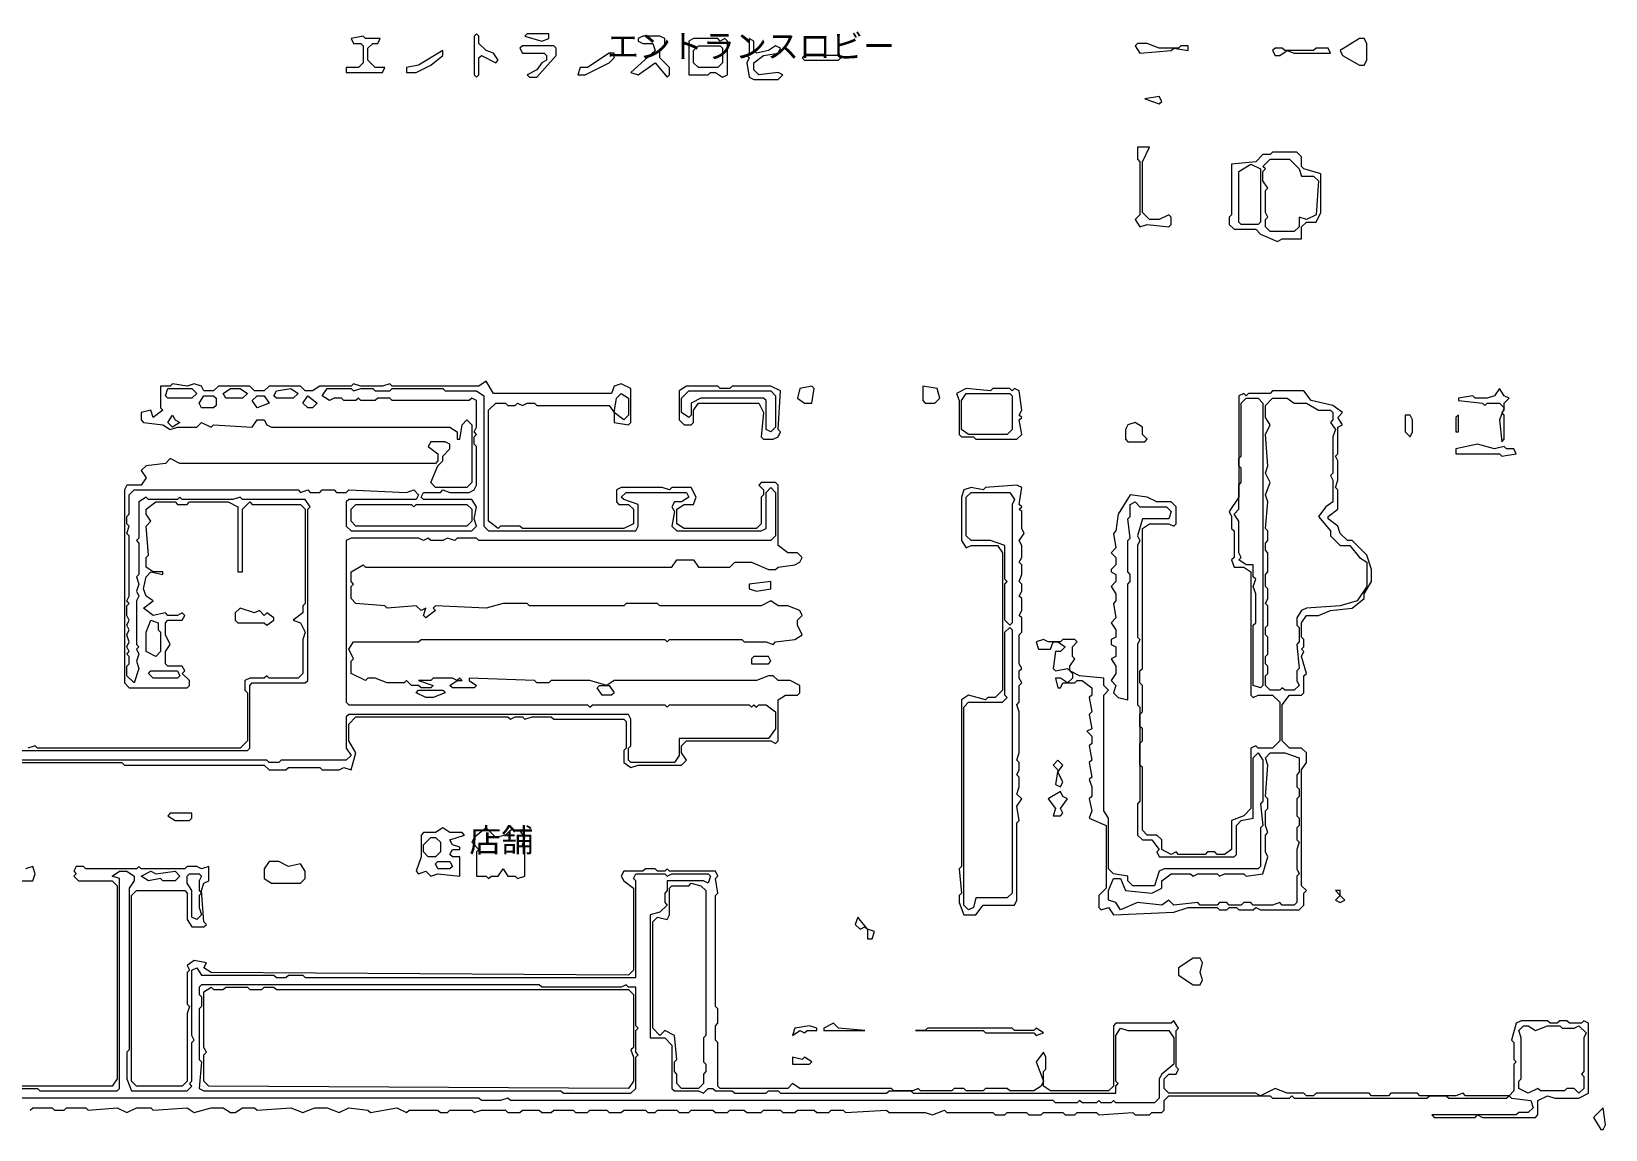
# Model space of a CAD drawing. Header units: millimetres. Extents: x -1438 to 61027, y -4146 to 36493.
# Drawn here: x 34212 to 61027, y -411 to 18285 of the extents above; entities that cross this region are included whole.
import ezdxf

# ---------------------------------------------------------------- set-up
doc = ezdxf.new("R2010")
doc.units = ezdxf.units.MM
doc.layers.add('EDITABLE_ROOM_LABELS', color=7, linetype='Continuous', lineweight=18, true_color=0x50555f)
doc.layers.add('RASTER_CONTOURS', color=7, linetype='Continuous', lineweight=18, true_color=0x50555f)
doc.styles.add('JAPANESE', font='msgothic.ttc')

msp = doc.modelspace()

# ---------------------------------------------------------------- linework, layer by layer
at = {"layer": 'RASTER_CONTOURS'}
for points in [[(41795, 18247), (41753, 18205), (41753, 17548), (41795, 17507), (41836, 17548), (41836, 17836), (41877, 17877), (42123, 17753), (42164, 17795), (42082, 17918), (41959, 17959), (41836, 18082), (41836, 18205)], [(42616, 18205), (42904, 18123), (43027, 18164), (43027, 18247), (42658, 18247)], [(39658, 18164), (39699, 18082), (39822, 18082), (39863, 18041), (39863, 17753), (39781, 17671), (39575, 17671), (39575, 17589), (40192, 17589), (40233, 17671), (40068, 17671), (39945, 17795), (39945, 18000), (40027, 18082), (40110, 18082), (40151, 18164), (39904, 18164), (39863, 18205)], [(42534, 18000), (42575, 17918), (42945, 17918), (42986, 17877), (42986, 17795), (42904, 17753), (42822, 17630), (42658, 17548), (42699, 17507), (42822, 17507), (43151, 17877), (43151, 18000), (43110, 18041), (42575, 18041)], [(44548, 18164), (44548, 18123), (44630, 18082), (44795, 18082), (44836, 17959), (44425, 17589), (44548, 17548), (44836, 17753), (45041, 17507), (45082, 17548), (45082, 17671), (44918, 17836), (44918, 17959), (45000, 18041), (45000, 18164), (44918, 18205), (44630, 18205)], [(45411, 18123), (45411, 17548), (45740, 17548), (45781, 17589), (45863, 17589), (45986, 17507), (46068, 17548), (46068, 18123), (46027, 18164), (45945, 18123), (45904, 18164), (45493, 18164)], [(45493, 17959), (45575, 18041), (45945, 18041), (45986, 18000), (45986, 17753), (45904, 17671), (45575, 17671), (45493, 17753)], [(46438, 18164), (46438, 17918), (46397, 17877), (46438, 17836), (46397, 17753), (46438, 17507), (46521, 17466), (46932, 17466), (47014, 17548), (46932, 17589), (46603, 17548), (46521, 17630), (46521, 17753), (46685, 17877), (46932, 17918), (46973, 18000), (46890, 18041), (46767, 17959), (46562, 17918), (46521, 17959), (46521, 18123)], [(53014, 18041), (53096, 17918), (53630, 17959), (53671, 18000), (53918, 17959), (53918, 18041), (53795, 18041), (53753, 18000), (53425, 18000), (53219, 18082), (53055, 18082)], [(55356, 17959), (55397, 17877), (55479, 17877), (55603, 17959), (55726, 17918), (56342, 17918), (56301, 18000), (56096, 18000), (56055, 17959), (55562, 17959), (55521, 18000), (55397, 18000)], [(56507, 17959), (56548, 17877), (56836, 17712), (56918, 17712), (56959, 17795), (56959, 18082), (56918, 18164), (56836, 18164)], [(41219, 17959), (40808, 17712), (40603, 17671), (40603, 17589), (40767, 17589), (41014, 17712), (41219, 17877)], [(44137, 17918), (44055, 17918), (43685, 17671), (43562, 17671), (43521, 17548), (43644, 17548), (44055, 17753), (44137, 17836)], [(47342, 17836), (47384, 17795), (47959, 17795), (48000, 17836), (47959, 17877), (47384, 17877)], [(53466, 17096), (53425, 17178), (53178, 17137), (53425, 17055)], [(53055, 16315), (53055, 16110), (53096, 16068), (53096, 15164), (53014, 15082), (53096, 14959), (53219, 15000), (53589, 14959), (53630, 15000), (53630, 15123), (53589, 15164), (53425, 15082), (53260, 15082), (53137, 15205), (53137, 16068), (53260, 16315)], [(54658, 16027), (54658, 15164), (54616, 15123), (54616, 15000), (54699, 14918), (55068, 14918), (55151, 14836), (55438, 14712), (55521, 14753), (55849, 14753), (55849, 14959), (55932, 15041), (56096, 15041), (56178, 15205), (56178, 15863), (55890, 15945), (55849, 15986), (55849, 16151), (55767, 16233), (55356, 16233), (55315, 16192), (55192, 16192), (55068, 16068)], [(55315, 16110), (55644, 16110), (55808, 15945), (55849, 15822), (56055, 15822), (56137, 15740), (56096, 15164), (55932, 15082), (55808, 15123), (55808, 14959), (55726, 14877), (55315, 14877), (55233, 14959), (55233, 15082), (55274, 15123), (55233, 15205), (55233, 15575), (55274, 15616), (55192, 15740), (55192, 15904), (55233, 15945), (55192, 15986)], [(54986, 16027), (55151, 15945), (55151, 15041), (55110, 15000), (54822, 15000), (54781, 15041), (54781, 15904)], [(36493, 12082), (36534, 12205), (36945, 12205), (37027, 12123), (36945, 12041), (36534, 12041)], [(37068, 11959), (37151, 12082), (37315, 12082), (37356, 12041), (37356, 11918), (37315, 11877), (37110, 11877)], [(37479, 12123), (37603, 12205), (37767, 12205), (37890, 12123), (37808, 12041), (37521, 12041)], [(37973, 12000), (38055, 12082), (38178, 12082), (38260, 11959), (38055, 11877)], [(38342, 12082), (38384, 12164), (38630, 12205), (38753, 12123), (38671, 12041), (38384, 12041)], [(38918, 12082), (39082, 11959), (39000, 11877), (38918, 11877), (38836, 11959)], [(44260, 12123), (44384, 12041), (44384, 11753), (44301, 11671), (44137, 11795), (44178, 12041)], [(45247, 12164), (45247, 11671), (45329, 11589), (45452, 11589), (45493, 11630), (45493, 11836), (45575, 11959), (46603, 11959), (46685, 11795), (46644, 11384), (46685, 11342), (46849, 11342), (46932, 11384), (46973, 11466), (46932, 11507), (46973, 12164), (46808, 12247), (46151, 12247), (46110, 12205), (45945, 12205), (45904, 12247), (45370, 12247)], [(45288, 12041), (45411, 12164), (46808, 12164), (46890, 12082), (46890, 11548), (46808, 11466), (46726, 11507), (46726, 12000), (46685, 12041), (45616, 12041), (45452, 11959), (45452, 11753), (45411, 11712), (45288, 11795)], [(47301, 12205), (47260, 12041), (47384, 11959), (47507, 11959), (47548, 12205), (47507, 12247)], [(49397, 12247), (49397, 12000), (49438, 11959), (49603, 11959), (49685, 12041), (49644, 12205)], [(49973, 12123), (50014, 12000), (50014, 11425), (50055, 11384), (50260, 11384), (50301, 11342), (51000, 11342), (51082, 11425), (51041, 11671), (51082, 11712), (51041, 11753), (51082, 11836), (51041, 12164), (50959, 12205), (50918, 12164), (50877, 12205), (50589, 12205), (50548, 12164), (50137, 12205)], [(50137, 12123), (50877, 12123), (50918, 12082), (50918, 11507), (50836, 11425), (50178, 11425), (50055, 11507), (50055, 12000)], [(55890, 12164), (55356, 12164), (55315, 12123), (54945, 12123), (54904, 12082), (54863, 12123), (54781, 12082), (54781, 10356), (54616, 10110), (54658, 10027), (54658, 9822), (54699, 9781), (54699, 9329), (54658, 9288), (54699, 9164), (54863, 9164), (54986, 9082), (54986, 6986), (55027, 6945), (55110, 6986), (55356, 6986), (55479, 6863), (55479, 6205), (55356, 6082), (55110, 6082), (55068, 6123), (54986, 6082), (54986, 5055), (54863, 4932), (54658, 4849), (54658, 4356), (54534, 4274), (54411, 4274), (54370, 4315), (54247, 4315), (54205, 4274), (53753, 4274), (53712, 4315), (53630, 4274), (53466, 4356), (53466, 4521), (53384, 4603), (53219, 4603), (53137, 4685), (53137, 5753), (53096, 5795), (53096, 6164), (53137, 6205), (53137, 6411), (53096, 6452), (53096, 6658), (53137, 6699), (53137, 7151), (53096, 7192), (53096, 7397), (53137, 7438), (53137, 9822), (53260, 9904), (53589, 9904), (53671, 9863), (53712, 9904), (53712, 10192), (53630, 10274), (53384, 10274), (53219, 10356), (52932, 10397), (52726, 10068), (52685, 9781), (52644, 9740), (52685, 9493), (52603, 9411), (52685, 9329), (52685, 9205), (52603, 9123), (52603, 9082), (52685, 9041), (52685, 8918), (52603, 8836), (52685, 8712), (52685, 8589), (52644, 8548), (52685, 8301), (52603, 8219), (52685, 8096), (52685, 7973), (52603, 7932), (52603, 7849), (52685, 7808), (52685, 7644), (52603, 7603), (52685, 7479), (52685, 7356), (52603, 7233), (52685, 7151), (52644, 7027), (52726, 6945), (52890, 6904), (52890, 8877), (52932, 8918), (52932, 9041), (52890, 9082), (52890, 9616), (52932, 9658), (52890, 9986), (52932, 10027), (52932, 10233), (53014, 10274), (53096, 10192), (53548, 10192), (53630, 10110), (53589, 9986), (53137, 9986), (53055, 9699), (53096, 9616), (53055, 9534), (53055, 7973), (53096, 7932), (53055, 7849), (53055, 6822), (53096, 6781), (53096, 5178), (53055, 5137), (53055, 4603), (53137, 4521), (53301, 4521), (53425, 4356), (53384, 4315), (53425, 4233), (54699, 4233), (54740, 4274), (54740, 4767), (54822, 4849), (55027, 4890), (55027, 5918), (55110, 6000), (55192, 5877), (55192, 5178), (55151, 5137), (55192, 4767), (55151, 4726), (55151, 4068), (55110, 4027), (53507, 4027), (53425, 3986), (53342, 3740), (52973, 3740), (52890, 3822), (52890, 3904), (52644, 3945), (52562, 4027), (52562, 4890), (52479, 5014), (52479, 6986), (52562, 7068), (52479, 7151), (52479, 7274), (52068, 7315), (51904, 7397), (51904, 7479), (51986, 7603), (51945, 7644), (51945, 7808), (52027, 7890), (51986, 7932), (51781, 7932), (51740, 7890), (51534, 7890), (51452, 7932), (51329, 7890), (51370, 7767), (51575, 7767), (51616, 7890), (51699, 7890), (51822, 7808), (51740, 7726), (51658, 7726), (51616, 7438), (51658, 7397), (51863, 7438), (51945, 7356), (51945, 7274), (51863, 7192), (51740, 7274), (51658, 7274), (51699, 7110), (51740, 7110), (51781, 7192), (51986, 7192), (52027, 7233), (52110, 7233), (52274, 7110), (52274, 6986), (52233, 6945), (52274, 6699), (52233, 6658), (52274, 6411), (52192, 6370), (52274, 6288), (52274, 6164), (52233, 6123), (52274, 5877), (52233, 5836), (52274, 5589), (52233, 5548), (52274, 5425), (52274, 5260), (52233, 5219), (52274, 5014), (52233, 4890), (52521, 4767), (52521, 3699), (52397, 3575), (52397, 3370), (52438, 3329), (52562, 3370), (52644, 3247), (53671, 3288), (53918, 3370), (54411, 3370), (54452, 3329), (54575, 3329), (54616, 3370), (54740, 3370), (54781, 3329), (55027, 3329), (55068, 3370), (55151, 3329), (55808, 3329), (55890, 3411), (55890, 3616), (55932, 3658), (55849, 3740), (55849, 5712), (55932, 5836), (55932, 6000), (55849, 6082), (55644, 6082), (55521, 6205), (55521, 6822), (55644, 6986), (55849, 6986), (55890, 7027), (55890, 7315), (55932, 7356), (55849, 7644), (55890, 7726), (55849, 7767), (55890, 7808), (55890, 7932), (55849, 7973), (55849, 8219), (55932, 8342), (56137, 8342), (56342, 8425), (56712, 8466), (56918, 8630), (56918, 8712), (57041, 8918), (57041, 9123), (56959, 9370), (56712, 9616), (56630, 9616), (56507, 9740), (56466, 9863), (56301, 9986), (56301, 10027), (56466, 10151), (56466, 10479), (56425, 10521), (56466, 10644), (56466, 10973), (56425, 11055), (56466, 11096), (56466, 11548), (56548, 11589), (56466, 11712), (56548, 11795), (56384, 11918), (56014, 12000)], [(58521, 12041), (58521, 12000), (58932, 11959), (58973, 11918), (59014, 11959), (59219, 11959), (59301, 11877), (59219, 11671), (59260, 11301), (59301, 11342), (59301, 11753), (59260, 11795), (59301, 11836), (59301, 11959), (59384, 12041), (59301, 12082), (59219, 12205), (59137, 12082), (59014, 12041), (58808, 12041), (58767, 12082)], [(54904, 12041), (55110, 12041), (55192, 11959), (55192, 7151), (55151, 7110), (55027, 7151), (55027, 8178), (55068, 8219), (55068, 8712), (55027, 8836), (55068, 8959), (55027, 9000), (55027, 9205), (54904, 9205), (54781, 9288), (54822, 9329), (54781, 9411), (54781, 9945), (54699, 10068), (54781, 10151), (54781, 10562), (54822, 10603), (54822, 10849), (54781, 10890), (54781, 11014), (54822, 11055), (54822, 11959)], [(55356, 12041), (55603, 12041), (55726, 11959), (55932, 11959), (56137, 11836), (56342, 11836), (56384, 11795), (56384, 11671), (56342, 11630), (56425, 11507), (56384, 11384), (56384, 10767), (56342, 10726), (56384, 10644), (56384, 10274), (56260, 10192), (56137, 10027), (56342, 9781), (56342, 9699), (56507, 9534), (56671, 9534), (56836, 9329), (56959, 9247), (56959, 8836), (56795, 8589), (56507, 8507), (55932, 8466), (55849, 8425), (55767, 8301), (55767, 8178), (55808, 8137), (55808, 7890), (55767, 7849), (55808, 7438), (55767, 7397), (55767, 7233), (55808, 7151), (55726, 7068), (55562, 7068), (55521, 7110), (55479, 7068), (55315, 7068), (55233, 7151), (55233, 7315), (55274, 7356), (55274, 7479), (55233, 7521), (55233, 7644), (55274, 7685), (55274, 7973), (55233, 8014), (55233, 8137), (55274, 8178), (55274, 8507), (55233, 8548), (55274, 8630), (55274, 8795), (55233, 8836), (55233, 9041), (55274, 9082), (55274, 9411), (55233, 9452), (55233, 9575), (55274, 9616), (55274, 9781), (55233, 9822), (55274, 10274), (55233, 10397), (55315, 10603), (55233, 10767), (55274, 10890), (55233, 11425), (55315, 11589), (55233, 11712), (55233, 11918)], [(36616, 11753), (36658, 11671), (36740, 11630), (36616, 11548), (36534, 11630)], [(52890, 11589), (52849, 11507), (52849, 11342), (52890, 11301), (53178, 11301), (53219, 11342), (53137, 11425), (53137, 11548), (53014, 11630)], [(57616, 11753), (57616, 11466), (57699, 11384), (57740, 11466), (57740, 11671), (57699, 11753)], [(58521, 11753), (58479, 11712), (58479, 11466), (58521, 11466)], [(58479, 11178), (58479, 11096), (59219, 11096), (59260, 11055), (59507, 11096), (59466, 11178), (59342, 11178), (59301, 11219), (59137, 11178), (58849, 11260)], [(51000, 10562), (50466, 10521), (50425, 10479), (50219, 10521), (50096, 10479), (50055, 10356), (50055, 9616), (50137, 9493), (50219, 9534), (50671, 9534), (50753, 9411), (50753, 7068), (50630, 6945), (50507, 6945), (50466, 6904), (50178, 6986), (50055, 6904), (50055, 4068), (50014, 4027), (50055, 3616), (50014, 3575), (50014, 3452), (50096, 3247), (50301, 3247), (50425, 3411), (50959, 3411), (51000, 3493), (51000, 4808), (51041, 4849), (51000, 5096), (51082, 5219), (51000, 5301), (51041, 5425), (51041, 5589), (51000, 5630), (51041, 5712), (51041, 5836), (51000, 5877), (51041, 6000), (51041, 6699), (51000, 6822), (51041, 6863), (51041, 7151), (51082, 7192), (51041, 7274), (51041, 7397), (51082, 7438), (51041, 7521), (51041, 8014), (51082, 8055), (51082, 8301), (51041, 8342), (51082, 8425), (51082, 8630), (51041, 8671), (51082, 8753), (51082, 8877), (51041, 8918), (51082, 9041), (51082, 9205), (51041, 9247), (51082, 9329), (51082, 9534), (51041, 9616), (51123, 9740), (51082, 9822), (51082, 10110), (51041, 10151), (51082, 10192), (51041, 10233), (51082, 10521)], [(39658, 10151), (39740, 10233), (40685, 10233), (40726, 10192), (40767, 10233), (41630, 10233), (41712, 10151), (41712, 9945), (41630, 9863), (39740, 9863), (39658, 9945)], [(50219, 10438), (50877, 10438), (50959, 10315), (50918, 10233), (50918, 8219), (50877, 8178), (50795, 8260), (50795, 8877), (50836, 8918), (50795, 8959), (50795, 9534), (50548, 9616), (50219, 9616), (50137, 9699), (50137, 10356)], [(46438, 8877), (46438, 8795), (46562, 8753), (46808, 8795), (46808, 8918)], [(37685, 8384), (37685, 8260), (37726, 8219), (38178, 8219), (38219, 8178), (38342, 8260), (38342, 8301), (38219, 8384), (38178, 8342), (38096, 8425), (38014, 8384), (37767, 8466)], [(36247, 8260), (36370, 8219), (36370, 8096), (36411, 8055), (36411, 7726), (36329, 7644), (36164, 7726), (36164, 8055)], [(50877, 8137), (50918, 8096), (50918, 3616), (50836, 3534), (50301, 3534), (50260, 3370), (50178, 3329), (50096, 3411), (50096, 6781), (50178, 6863), (50753, 6863), (50836, 6945), (50795, 6986), (50795, 8055)], [(46479, 7603), (46479, 7521), (46767, 7521), (46808, 7562), (46767, 7644), (46521, 7644)], [(36205, 7356), (36247, 7397), (36699, 7397), (36740, 7315), (36699, 7274), (36288, 7274)], [(40767, 7027), (40808, 7068), (41219, 7068), (41260, 7027), (41055, 6945), (40932, 6945)], [(43849, 7110), (43890, 7151), (44055, 7151), (44137, 7027), (44096, 6986), (43932, 6986)], [(55808, 5918), (55808, 5671), (55767, 5630), (55767, 5425), (55808, 5384), (55808, 5260), (55767, 5219), (55767, 4932), (55808, 4890), (55808, 4767), (55767, 4726), (55767, 4521), (55808, 4479), (55767, 4356), (55767, 4027), (55808, 3945), (55767, 3904), (55767, 3452), (55726, 3411), (55521, 3411), (55479, 3452), (55356, 3411), (55027, 3411), (54986, 3452), (54863, 3452), (54822, 3411), (54616, 3411), (54575, 3452), (54452, 3452), (54411, 3411), (54123, 3411), (54082, 3452), (53671, 3411), (53589, 3493), (53466, 3411), (53055, 3452), (52767, 3329), (52685, 3452), (52562, 3493), (52562, 3658), (52644, 3863), (52767, 3863), (52849, 3658), (53301, 3616), (53466, 3699), (53466, 3822), (53630, 3945), (53959, 3945), (54000, 3904), (54082, 3945), (54411, 3945), (54452, 3904), (54534, 3945), (54863, 3945), (54904, 3904), (55192, 3945), (55274, 4233), (55233, 4315), (55233, 4603), (55274, 4644), (55233, 4767), (55233, 5014), (55274, 5055), (55274, 5219), (55233, 5260), (55274, 5795), (55233, 5918), (55315, 6000), (55562, 6000)], [(51699, 5877), (51616, 5795), (51699, 5712), (51658, 5466), (51740, 5425), (51781, 5507), (51699, 5671), (51781, 5795)], [(51740, 5342), (51534, 5219), (51658, 5055), (51616, 4932), (51740, 4932), (51781, 4973), (51740, 5055), (51863, 5219), (51781, 5260)], [(36534, 4932), (36658, 4849), (36904, 4849), (36945, 4890), (36945, 4973), (36575, 4973)], [(41589, 4603), (41548, 4644), (41342, 4644), (41219, 4726), (41096, 4644), (40890, 4644), (40849, 4603), (40849, 4233), (40767, 3986), (40808, 3945), (40932, 3986), (41014, 3904), (41137, 3945), (41507, 3904), (41507, 4233), (41384, 4233), (41342, 4274), (41384, 4356), (41507, 4356), (41507, 4397), (41384, 4438), (41342, 4521)], [(41014, 4562), (41096, 4562), (41178, 4479), (41178, 4315), (41096, 4233), (40973, 4233), (40890, 4315), (40890, 4438)], [(41753, 4562), (41712, 4479), (41836, 4356), (41795, 4315), (41795, 3904), (41959, 3904), (42000, 3863), (42041, 3904), (42164, 3904), (42247, 4027), (42329, 3904), (42452, 3904), (42493, 3863), (42616, 3904), (42616, 4397), (42575, 4438), (42616, 4562), (42534, 4685), (42370, 4685), (42288, 4603), (42123, 4562), (41959, 4726)], [(38178, 4027), (38178, 3863), (38301, 3781), (38795, 3781), (38877, 3863), (38877, 3986), (38795, 4110), (38589, 4068), (38425, 4151), (38260, 4151)], [(41096, 4110), (41137, 4151), (41342, 4151), (41384, 4068), (41342, 4027), (41137, 4027)], [(36082, 3904), (36247, 3986), (36329, 3945), (36658, 3986), (36740, 3904), (36658, 3822), (36452, 3822), (36411, 3863), (36205, 3822)], [(36904, 3945), (37068, 3945), (37110, 3904), (37068, 3822), (37068, 3658), (37110, 3616), (37068, 3575), (37068, 3370), (37110, 3247), (37027, 3164), (36945, 3205), (36945, 3658), (36863, 3781), (36863, 3904)], [(45452, 3781), (45616, 3740), (45699, 3658), (45699, 1192), (45658, 1151), (45658, 740), (45699, 699), (45699, 575), (45658, 534), (45658, 370), (45575, 288), (45288, 288), (45205, 370), (45205, 534), (45164, 575), (45164, 740), (45205, 781), (45164, 1192), (45000, 1274), (44918, 1192), (44795, 1315), (44795, 3123), (44877, 3205), (45041, 3164), (45082, 3247), (45082, 3699), (45123, 3740), (45411, 3740)], [(56425, 3658), (56507, 3575), (56425, 3493), (56507, 3452), (56589, 3493), (56507, 3575), (56507, 3658)], [(48288, 3205), (48247, 3082), (48329, 3000), (48411, 3041), (48452, 3000), (48452, 2836), (48534, 2836), (48575, 2959), (48452, 3000)], [(54000, 2507), (53753, 2342), (53753, 2219), (54000, 2055), (54123, 2055), (54164, 2137), (54123, 2260), (54164, 2425), (54123, 2507)], [(37068, 2014), (37068, 1890), (37110, 1849), (37110, 1685), (37068, 1644), (37068, 781), (37110, 740), (37068, 288), (37151, 247), (43233, 247), (43274, 205), (44425, 205), (44507, 288), (44507, 822), (44548, 863), (44507, 904), (44507, 1274), (44548, 1315), (44507, 1356), (44507, 2014), (44384, 2014), (44342, 2055), (44260, 2014), (42904, 2014), (42863, 2055), (37110, 2055)], [(37151, 1932), (37274, 2014), (37315, 1973), (37479, 1973), (37521, 2014), (37890, 2014), (37932, 1973), (38137, 1973), (38178, 2014), (38342, 2014), (38384, 1973), (44384, 1973), (44466, 1890), (44466, 986), (44425, 945), (44466, 822), (44466, 411), (44384, 288), (37233, 329), (37151, 411), (37151, 863), (37192, 904), (37151, 986)], [(47589, 1315), (47466, 1356), (47219, 1315), (47178, 1192), (47301, 1274), (47384, 1233), (47425, 1274), (47589, 1274)], [(47712, 1315), (47712, 1274), (48411, 1274), (47959, 1315), (47877, 1397)], [(59630, 1356), (59712, 1356), (59836, 1274), (60041, 1356), (60247, 1356), (60288, 1315), (60493, 1315), (60575, 1356), (60699, 1233), (60658, 1151), (60658, 575), (60616, 534), (60658, 493), (60658, 288), (60575, 205), (60493, 288), (60370, 288), (60329, 247), (59918, 247), (59877, 288), (59712, 205), (59548, 288), (59548, 411), (59589, 452), (59589, 1151), (59548, 1274)], [(49274, 1274), (50425, 1274), (50466, 1233), (51288, 1233), (51329, 1192), (51452, 1233), (51329, 1315), (51288, 1274), (50959, 1274), (50918, 1315), (49479, 1315), (49438, 1274)], [(47178, 822), (47178, 699), (47466, 699), (47507, 740), (47384, 822), (47342, 781)], [(60986, -41), (60822, -205), (60945, -411), (60986, -411), (61027, -329)]]:
    msp.add_lwpolyline(points, close=True, dxfattribs=at)
for points in [[(33904, 6041), (37890, 6041), (37932, 6082), (37932, 7151), (37973, 7192), (38877, 7192), (38918, 7233), (38918, 10151), (38959, 10192), (38877, 10315), (37808, 10315), (37767, 10356), (37644, 10315), (36781, 10315), (36740, 10356), (36699, 10315), (36205, 10315), (36164, 10356), (36041, 10274), (36041, 9658), (36000, 9616), (36041, 9575), (36041, 9041), (36000, 9000), (36041, 8877), (36000, 8753), (36041, 8671), (36000, 8589), (36000, 7849), (36041, 7808), (36000, 7767), (36041, 7685), (36000, 7562), (36041, 7438), (35959, 7192), (35836, 7315), (35836, 7479), (35877, 7521), (35877, 7644), (35836, 7685), (35877, 7726), (35836, 7808), (35877, 7890), (35836, 8014), (35877, 8096), (35836, 8178), (35877, 8260), (35836, 8342), (35836, 8507), (35877, 8548), (35836, 8589), (35877, 8671), (35877, 9699), (35836, 9740), (35877, 9863), (35836, 9904), (35836, 10027), (35877, 10068), (35877, 10397), (35959, 10479), (38753, 10479), (38795, 10438), (38918, 10479), (38959, 10438), (39123, 10438), (39164, 10479), (39370, 10479), (39411, 10438), (39575, 10438), (39616, 10479), (40603, 10438), (40726, 10479), (40808, 10397), (40767, 10315), (39616, 10315), (39575, 10274), (39575, 9863), (39658, 9781), (41712, 9781), (41795, 9863), (41753, 9986), (41795, 10192), (41712, 10315), (40890, 10315), (40849, 10356), (40890, 10438), (41178, 10438), (41219, 10479), (41342, 10438), (41671, 10438), (41753, 10479), (41795, 10562), (41795, 11219), (41753, 11260), (41753, 11384), (41795, 11425), (41753, 11466), (41795, 11548), (41795, 12000), (41712, 12041), (41671, 12000), (40356, 12000), (40315, 12041), (40110, 12041), (40068, 12000), (39822, 12000), (39781, 12041), (39740, 12000), (39534, 12000), (39493, 12041), (39370, 12041), (39288, 12000), (39164, 12082), (39247, 12205), (39658, 12205), (39699, 12164), (39822, 12205), (40027, 12205), (40068, 12164), (40315, 12164), (40356, 12205), (41219, 12205), (41260, 12164), (41795, 12164), (41918, 12082), (41918, 9863), (42000, 9781), (44507, 9781), (44548, 9863), (44548, 10233), (44301, 10315), (44260, 10356), (44342, 10438), (45370, 10438), (45411, 10356), (45288, 10274), (45164, 10274), (45123, 10192), (45164, 10110), (45123, 9863), (45205, 9781), (46644, 9781), (46726, 9822), (46726, 10438), (46808, 10521), (46890, 10438), (46890, 9699), (46808, 9616), (41836, 9616), (41795, 9658), (41466, 9658), (41425, 9616), (41301, 9658), (41219, 9616), (41014, 9616), (40973, 9658), (40890, 9616), (40808, 9658), (39658, 9658), (39575, 9616), (39575, 6863), (39616, 6822), (43685, 6822), (43726, 6781), (43767, 6822), (45000, 6822), (45041, 6781), (45082, 6822), (46438, 6822), (46479, 6781), (46521, 6822), (46562, 6781), (46603, 6822), (46726, 6822), (46890, 6699), (46890, 6411), (46767, 6247), (45247, 6247), (45247, 5959), (45164, 5836), (44425, 5836), (44384, 5877), (44384, 6082), (44425, 6123), (44425, 6575), (44384, 6658), (39616, 6658), (39575, 6616), (39575, 6082), (39658, 5959), (39575, 5877), (38466, 5877), (38425, 5836), (38260, 5836), (38219, 5877), (33082, 5877)], [(33123, 5836), (35753, 5836), (35795, 5795), (38178, 5795), (38260, 5712), (38548, 5712), (38589, 5753), (39123, 5753), (39164, 5712), (39452, 5712), (39534, 5753), (39658, 5712), (39740, 6000), (39616, 6205), (39616, 6493), (39740, 6616), (42329, 6616), (42370, 6575), (42452, 6616), (42575, 6616), (42616, 6575), (42740, 6616), (43068, 6616), (43110, 6575), (44301, 6575), (44342, 6534), (44342, 6082), (44301, 6041), (44301, 5836), (44425, 5753), (44548, 5795), (45288, 5795), (45370, 5877), (45288, 6000), (45288, 6123), (45370, 6205), (46808, 6205), (46890, 6164), (46932, 6205), (46932, 6904), (47055, 6986), (47260, 6986), (47301, 7027), (47301, 7151), (47137, 7233), (46932, 7233), (46849, 7315), (46767, 7315), (46562, 7233), (44137, 7233), (44014, 7151), (43726, 7233), (43068, 7233), (43027, 7192), (42822, 7192), (42781, 7233), (41671, 7274), (41671, 7233), (41795, 7151), (41753, 7110), (41384, 7110), (41342, 7151), (41466, 7233), (41548, 7233), (41507, 7274), (41466, 7233), (41384, 7274), (41055, 7274), (41014, 7233), (40808, 7233), (41055, 7151), (41014, 7110), (40849, 7110), (40808, 7151), (40685, 7151), (40603, 7233), (40562, 7192), (40274, 7192), (40068, 7274), (39945, 7274), (39904, 7233), (39658, 7356), (39658, 7562), (39699, 7603), (39616, 7767), (39699, 7890), (40808, 7890), (40849, 7932), (45000, 7932), (45041, 7890), (45082, 7932), (46315, 7932), (46356, 7890), (46726, 7890), (46849, 7849), (46890, 7890), (47219, 7932), (47342, 8014), (47260, 8178), (47260, 8260), (47342, 8342), (47301, 8425), (47096, 8507), (46932, 8507), (46808, 8589), (46644, 8507), (44918, 8507), (44877, 8548), (44342, 8548), (44301, 8507), (42699, 8507), (42658, 8548), (42247, 8548), (41959, 8466), (41096, 8507), (41055, 8466), (41096, 8425), (40932, 8301), (40890, 8342), (40932, 8466), (40849, 8425), (40767, 8507), (40274, 8466), (40233, 8507), (39740, 8548), (39658, 8630), (39658, 8836), (39699, 8877), (39658, 8918), (39658, 9082), (39863, 9205), (39904, 9164), (45123, 9164), (45205, 9288), (45493, 9288), (45575, 9164), (46110, 9164), (46192, 9247), (46479, 9247), (46767, 9123), (46890, 9123), (46932, 9164), (47219, 9205), (47301, 9247), (47342, 9329), (47260, 9411), (47096, 9411), (46932, 9534), (46932, 10562), (46890, 10603), (46644, 10603), (46603, 10562), (46685, 10479), (46685, 10397), (46644, 10356), (46644, 9904), (46562, 9822), (45329, 9822), (45205, 9904), (45205, 10151), (45329, 10233), (45493, 10233), (45534, 10356), (45452, 10521), (45123, 10521), (45082, 10479), (44959, 10521), (44260, 10521), (44178, 10479), (44178, 10274), (44219, 10233), (44384, 10233), (44466, 10151), (44466, 9904), (44301, 9822), (42575, 9822), (42534, 9863), (42205, 9863), (42164, 9822), (42000, 9945), (42000, 11836), (42123, 11959), (42288, 11959), (42329, 11918), (42452, 11918), (42493, 11959), (42575, 11918), (42658, 11959), (42781, 11959), (42822, 11918), (44055, 11918), (44137, 11795), (44137, 11630), (44384, 11589), (44425, 11630), (44425, 12205), (44260, 12288), (44137, 12247), (44096, 12123), (42082, 12123), (41959, 12329), (41836, 12247), (40356, 12247), (40315, 12288), (40192, 12247), (39822, 12247), (39699, 12288), (39658, 12247), (39123, 12247), (39000, 12164), (38877, 12164), (38795, 12247), (38260, 12247), (38178, 12164), (38014, 12164), (37932, 12247), (37397, 12247), (37315, 12164), (37151, 12164), (37110, 12247), (36986, 12288), (36863, 12247), (36616, 12288), (36575, 12247), (36411, 12247), (36411, 11877), (36452, 11836), (36288, 11712), (36247, 11836), (36082, 11795), (36082, 11671), (36123, 11630), (36452, 11589), (36575, 11507), (36699, 11548), (37027, 11548), (37110, 11630), (37274, 11548), (37315, 11589), (37973, 11548), (38055, 11671), (38178, 11671), (38219, 11589), (38301, 11548), (41342, 11548), (41466, 11466), (41466, 11342), (41507, 11342), (41548, 11589), (41630, 11671), (41712, 11589), (41712, 10603), (41630, 10521), (41096, 10521), (41014, 10603), (41137, 10890), (41219, 10973), (41219, 11055), (41342, 11178), (41342, 11260), (41260, 11301), (41014, 11301), (40973, 11219), (41137, 11096), (41137, 10973), (41096, 10932), (36740, 10932), (36575, 11014), (36493, 10932), (36164, 10890), (36082, 10808), (36164, 10685), (36082, 10562), (35836, 10562), (35795, 10479), (35795, 7192), (35877, 7110), (36863, 7110), (36904, 7151), (36904, 7233), (36781, 7356), (36822, 7397), (36781, 7479), (36534, 7479), (36493, 7521), (36493, 7726), (36575, 7849), (36493, 8014), (36493, 8219), (36534, 8260), (36781, 8260), (36822, 8342), (36781, 8384), (36699, 8342), (36534, 8342), (36493, 8384), (36288, 8342), (36123, 8466), (36288, 8589), (36164, 8671), (36123, 8795), (36164, 9000), (36247, 9082), (36452, 9041), (36452, 9082), (36288, 9082), (36164, 9164), (36164, 9329), (36205, 9370), (36164, 9863), (36247, 9945), (36164, 10068), (36164, 10151), (36329, 10274), (36658, 10274), (36699, 10233), (36863, 10233), (36904, 10274), (37562, 10274), (37726, 10192), (37726, 9082), (37808, 9082), (37808, 10151), (37932, 10274), (37973, 10233), (38795, 10233), (38877, 10151), (38877, 8548), (38836, 8507), (38836, 8384), (38671, 8260), (38795, 8219), (38877, 8055), (38836, 7932), (38836, 7356), (38753, 7274), (38260, 7274), (38219, 7315), (38178, 7274), (37932, 7274), (37849, 7233), (37849, 7068), (37890, 7027), (37890, 6205), (37767, 6082), (34315, 6082), (34274, 6123), (34151, 6082)], [(34192, -82), (34233, -41), (34562, -41), (34603, -82), (34767, -82), (34808, -41), (35137, -41), (35178, -82), (35671, -41), (35836, -123), (36000, -41), (36247, -41), (36288, -82), (36863, -41), (36986, -123), (37274, -41), (37479, -41), (37603, -123), (37685, -123), (37808, -41), (38014, -41), (38055, -82), (38630, -41), (38836, -123), (39041, -41), (39247, -41), (39452, -123), (39616, -41), (39945, -82), (39986, -123), (40438, -41), (40603, -123), (40644, -82), (41137, -82), (41178, -123), (41301, -123), (41342, -82), (41712, -82), (41753, -123), (41877, -82), (42288, -82), (42329, -123), (42534, -123), (42575, -82), (42863, -82), (42904, -123), (43068, -123), (43110, -82), (43438, -82), (43479, -123), (43685, -123), (43726, -82), (44014, -82), (44055, -123), (44260, -123), (44301, -82), (44671, -82), (44712, -123), (44836, -123), (44877, -82), (45205, -82), (45247, -123), (45411, -123), (45452, -82), (45822, -82), (45863, -123), (46068, -123), (46110, -82), (46356, -82), (46397, -123), (46644, -123), (46685, -82), (46973, -82), (47014, -123), (47219, -123), (47260, -82), (47548, -82), (47589, -123), (47795, -123), (47836, -82), (48041, -82), (48082, -123), (48781, -82), (48822, -123), (49438, -123), (49562, -164), (49767, -82), (49808, -123), (50589, -123), (50630, -164), (50795, -164), (50836, -123), (51164, -123), (51205, -164), (51411, -164), (51452, -123), (51781, -123), (51822, -164), (51986, -164), (52027, -123), (52356, -123), (52397, -164), (52973, -123), (53014, -164), (53260, -164), (53301, -123), (53466, -123), (53507, -82), (53507, 82), (53589, 164), (55315, 164), (55356, 123), (55644, 123), (55685, 164), (55726, 123), (57986, 123), (58027, 164), (58315, 164), (58356, 123), (59342, 123), (59384, 164), (59425, 123), (59753, 82), (59795, -41), (59712, -123), (59548, -123), (59507, -164), (58068, -164), (58110, -205), (58808, -205), (58849, -164), (58932, -205), (59836, -205), (59877, -164), (59877, 82), (60041, 164), (60164, 123), (60575, 123), (60740, 205), (60740, 1397), (60658, 1438), (60616, 1397), (60411, 1397), (60370, 1438), (60247, 1438), (60205, 1397), (60082, 1397), (60041, 1438), (59589, 1438), (59507, 1397), (59425, 1110), (59466, 1068), (59466, 781), (59507, 740), (59466, 699), (59466, 247), (59384, 164), (58644, 164), (58603, 205), (58479, 164), (57863, 164), (57822, 205), (57370, 205), (57329, 164), (57041, 164), (57000, 205), (56096, 205), (56055, 164), (55932, 164), (55890, 205), (55603, 205), (55397, 288), (55151, 164), (55068, 205), (53589, 205), (53507, 288), (53507, 452), (53589, 534), (53712, 534), (53753, 616), (53712, 658), (53712, 1274), (53753, 1315), (53671, 1438), (53630, 1397), (52685, 1397), (52644, 1356), (52644, 329), (52562, 247), (51575, 247), (51452, 329), (51452, 575), (51493, 616), (51493, 822), (51452, 904), (51329, 740), (51452, 411), (51411, 329), (51288, 247), (50877, 247), (50836, 288), (50466, 288), (50425, 247), (50137, 247), (50096, 288), (49932, 288), (49890, 247), (49356, 247), (49315, 288), (49233, 247), (48904, 247), (48863, 288), (47301, 288), (47178, 370), (47096, 288), (45945, 288), (45904, 329), (45904, 1068), (45863, 1110), (45863, 1356), (45904, 1397), (45904, 1644), (45863, 1685), (45863, 3575), (45904, 3616), (45863, 3863), (45904, 3904), (45863, 3986), (45082, 3986), (45041, 4027), (45000, 3986), (44877, 3986), (44836, 4027), (44671, 4027), (44630, 3986), (44301, 3986), (44260, 3904), (44301, 3822), (44466, 3699), (44466, 2301), (44384, 2219), (37274, 2260), (37151, 2342), (37192, 2425), (36986, 2466), (36863, 2384), (36904, 2301), (36863, 2260), (36863, 1726), (36904, 1685), (36863, 1562), (36863, 411), (36781, 329), (36000, 329), (35918, 411), (35918, 3575), (36000, 3658), (36822, 3658), (36863, 3616), (36863, 3164), (36945, 3041), (37151, 3041), (37192, 3082), (37151, 3123), (37110, 3658), (37151, 3781), (37233, 3822), (37233, 4068), (37110, 4027), (37027, 4068), (36863, 4068), (36822, 4027), (36082, 4027), (36041, 4068), (36000, 4027), (35137, 4027), (35096, 4068), (34973, 4068), (34932, 3986), (34973, 3945), (34932, 3904), (35014, 3822), (35589, 3822), (35671, 3740), (35671, 452), (35589, 329), (33904, 329)], [(33904, 3822), (34233, 3822), (34274, 3945), (34233, 4068), (34110, 4027)], [(33781, 288), (34315, 288), (34356, 247), (35671, 247), (35712, 288), (35712, 3863), (35589, 3904), (35712, 3986), (35836, 3986), (35959, 3904), (35959, 3822), (35877, 3699), (35877, 945), (35836, 904), (35836, 452), (35918, 247), (36863, 247), (36945, 329), (36904, 370), (36945, 411), (36945, 1068), (36986, 1110), (36945, 1192), (36945, 2301), (37027, 2342), (37110, 2219), (38342, 2219), (38384, 2178), (38548, 2178), (38589, 2219), (38836, 2219), (38877, 2178), (44507, 2178), (44507, 3822), (44466, 3863), (44507, 3945), (45000, 3945), (45041, 3904), (45123, 3945), (45740, 3945), (45781, 3904), (45740, 3781), (45658, 3822), (45041, 3822), (45041, 3658), (45000, 3616), (45000, 3452), (45041, 3411), (44918, 3288), (44753, 3247), (44753, 1151), (45000, 1151), (45123, 1027), (45123, 288), (45164, 247), (45575, 247), (45658, 205), (45740, 288), (45822, 288), (45863, 247), (46151, 247), (46192, 205), (46726, 205), (46767, 247), (46932, 247), (46973, 205), (48781, 205), (48822, 247), (49192, 247), (49233, 205), (52685, 205), (52685, 329), (52726, 370), (52685, 411), (52685, 1192), (52767, 1315), (52890, 1274), (53589, 1274), (53671, 1151), (53671, 699), (53466, 534), (53425, 452), (53425, 123), (53342, 41), (52685, 41), (52644, 82), (52603, 41), (52438, 41), (52397, 82), (52356, 41), (52110, 41), (52068, 82), (52027, 41), (51658, 41), (51616, 82), (42370, 82), (42329, 123), (42205, 82), (41877, 82), (41836, 123), (28767, 123)]]:
    msp.add_lwpolyline(points, dxfattribs=at)

# ---------------------------------------------------------------- texts
at = {"layer": 'EDITABLE_ROOM_LABELS', "style": 'JAPANESE'}
for s, p in [('エントランスロビー', (44014, 17836)), ('店舗', (41671, 4315))]:
    msp.add_text(s, height=400, dxfattribs=at).set_placement(p)

doc.saveas('drawing.dxf')
